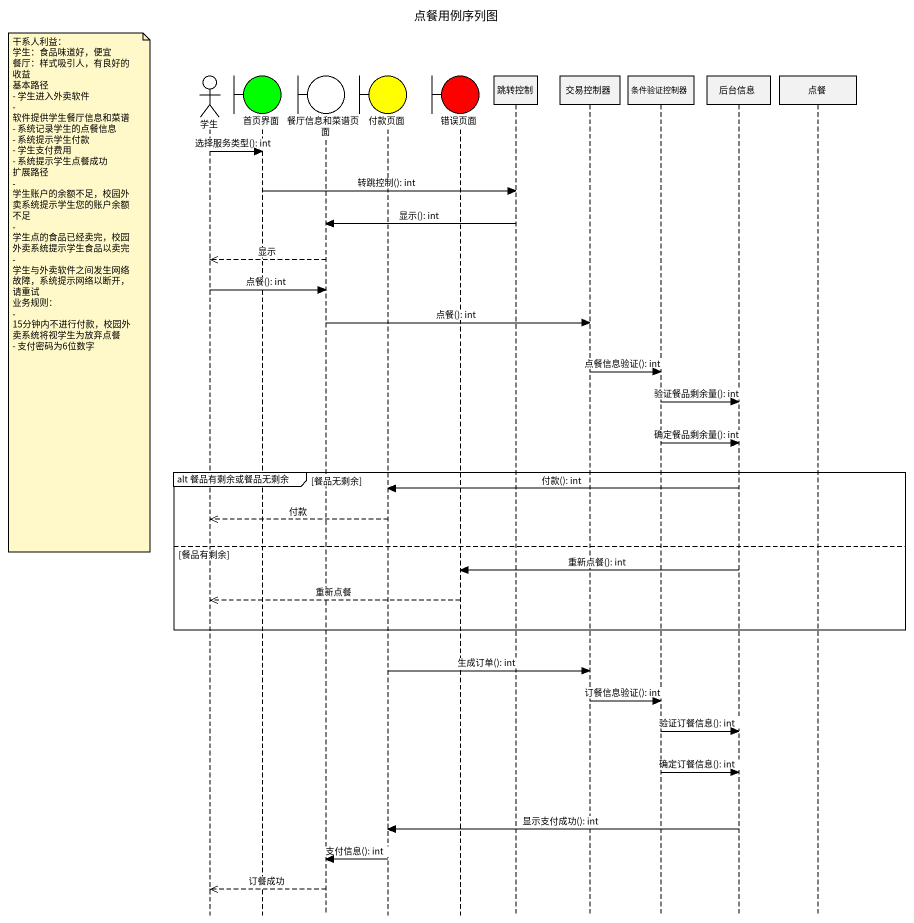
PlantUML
@startuml
title 点餐用例序列图
hide footbox
actor 学生
boundary 首页界面 #00FF00
boundary 餐厅信息和菜谱页面
boundary 付款页面 #FFFF00
boundary 错误页面 #FF0000
participant 跳转控制
participant 交易控制器
participant 条件验证控制器
participant 后台信息
participant 点餐

学生 -> 首页界面 : 选择服务类型(): int
首页界面 -> 跳转控制 : 转跳控制(): int
跳转控制 -> 餐厅信息和菜谱页面 : 显示(): int
餐厅信息和菜谱页面 -->> 学生 : 显示
学生 -> 餐厅信息和菜谱页面 : 点餐(): int
note left of 学生
  干系人利益：
  学生：食品味道好，便宜
  餐厅：样式吸引人，有良好的收益
  基本路径
  - 学生进入外卖软件
  - 软件提供学生餐厅信息和菜谱
  - 系统记录学生的点餐信息
  - 系统提示学生付款
  - 学生支付费用
  - 系统提示学生点餐成功
  扩展路径
  - 学生账户的余额不足，校园外卖系统提示学生您的账户余额不足
  - 学生点的食品已经卖完，校园外卖系统提示学生食品以卖完
  - 学生与外卖软件之间发生网络故障，系统提示网络以断开，请重试
  业务规则：
  - 15分钟内不进行付款，校园外卖系统将视学生为放弃点餐
  - 支付密码为6位数字
end note
餐厅信息和菜谱页面 -> 交易控制器 : 点餐(): int
交易控制器 -> 条件验证控制器 : 点餐信息验证(): int
条件验证控制器 -> 后台信息 : 验证餐品剩余量(): int
条件验证控制器 -> 后台信息 : 确定餐品剩余量(): int
group alt 餐品有剩余或餐品无剩余 [餐品无剩余]
  后台信息 -> 付款页面 : 付款(): int
  付款页面 -->> 学生 : 付款
else 餐品有剩余
  后台信息 -> 错误页面 : 重新点餐(): int
  错误页面 -->> 学生 : 重新点餐
end
付款页面 -> 交易控制器 : 生成订单(): int
交易控制器 -> 条件验证控制器 : 订餐信息验证(): int
条件验证控制器 -> 后台信息 : 验证订餐信息(): int
条件验证控制器 -> 后台信息 : 确定订餐信息(): int
后台信息 -> 付款页面 : 显示支付成功(): int
付款页面 -> 餐厅信息和菜谱页面 : 支付信息(): int
餐厅信息和菜谱页面 -->> 学生 : 订餐成功
@enduml
